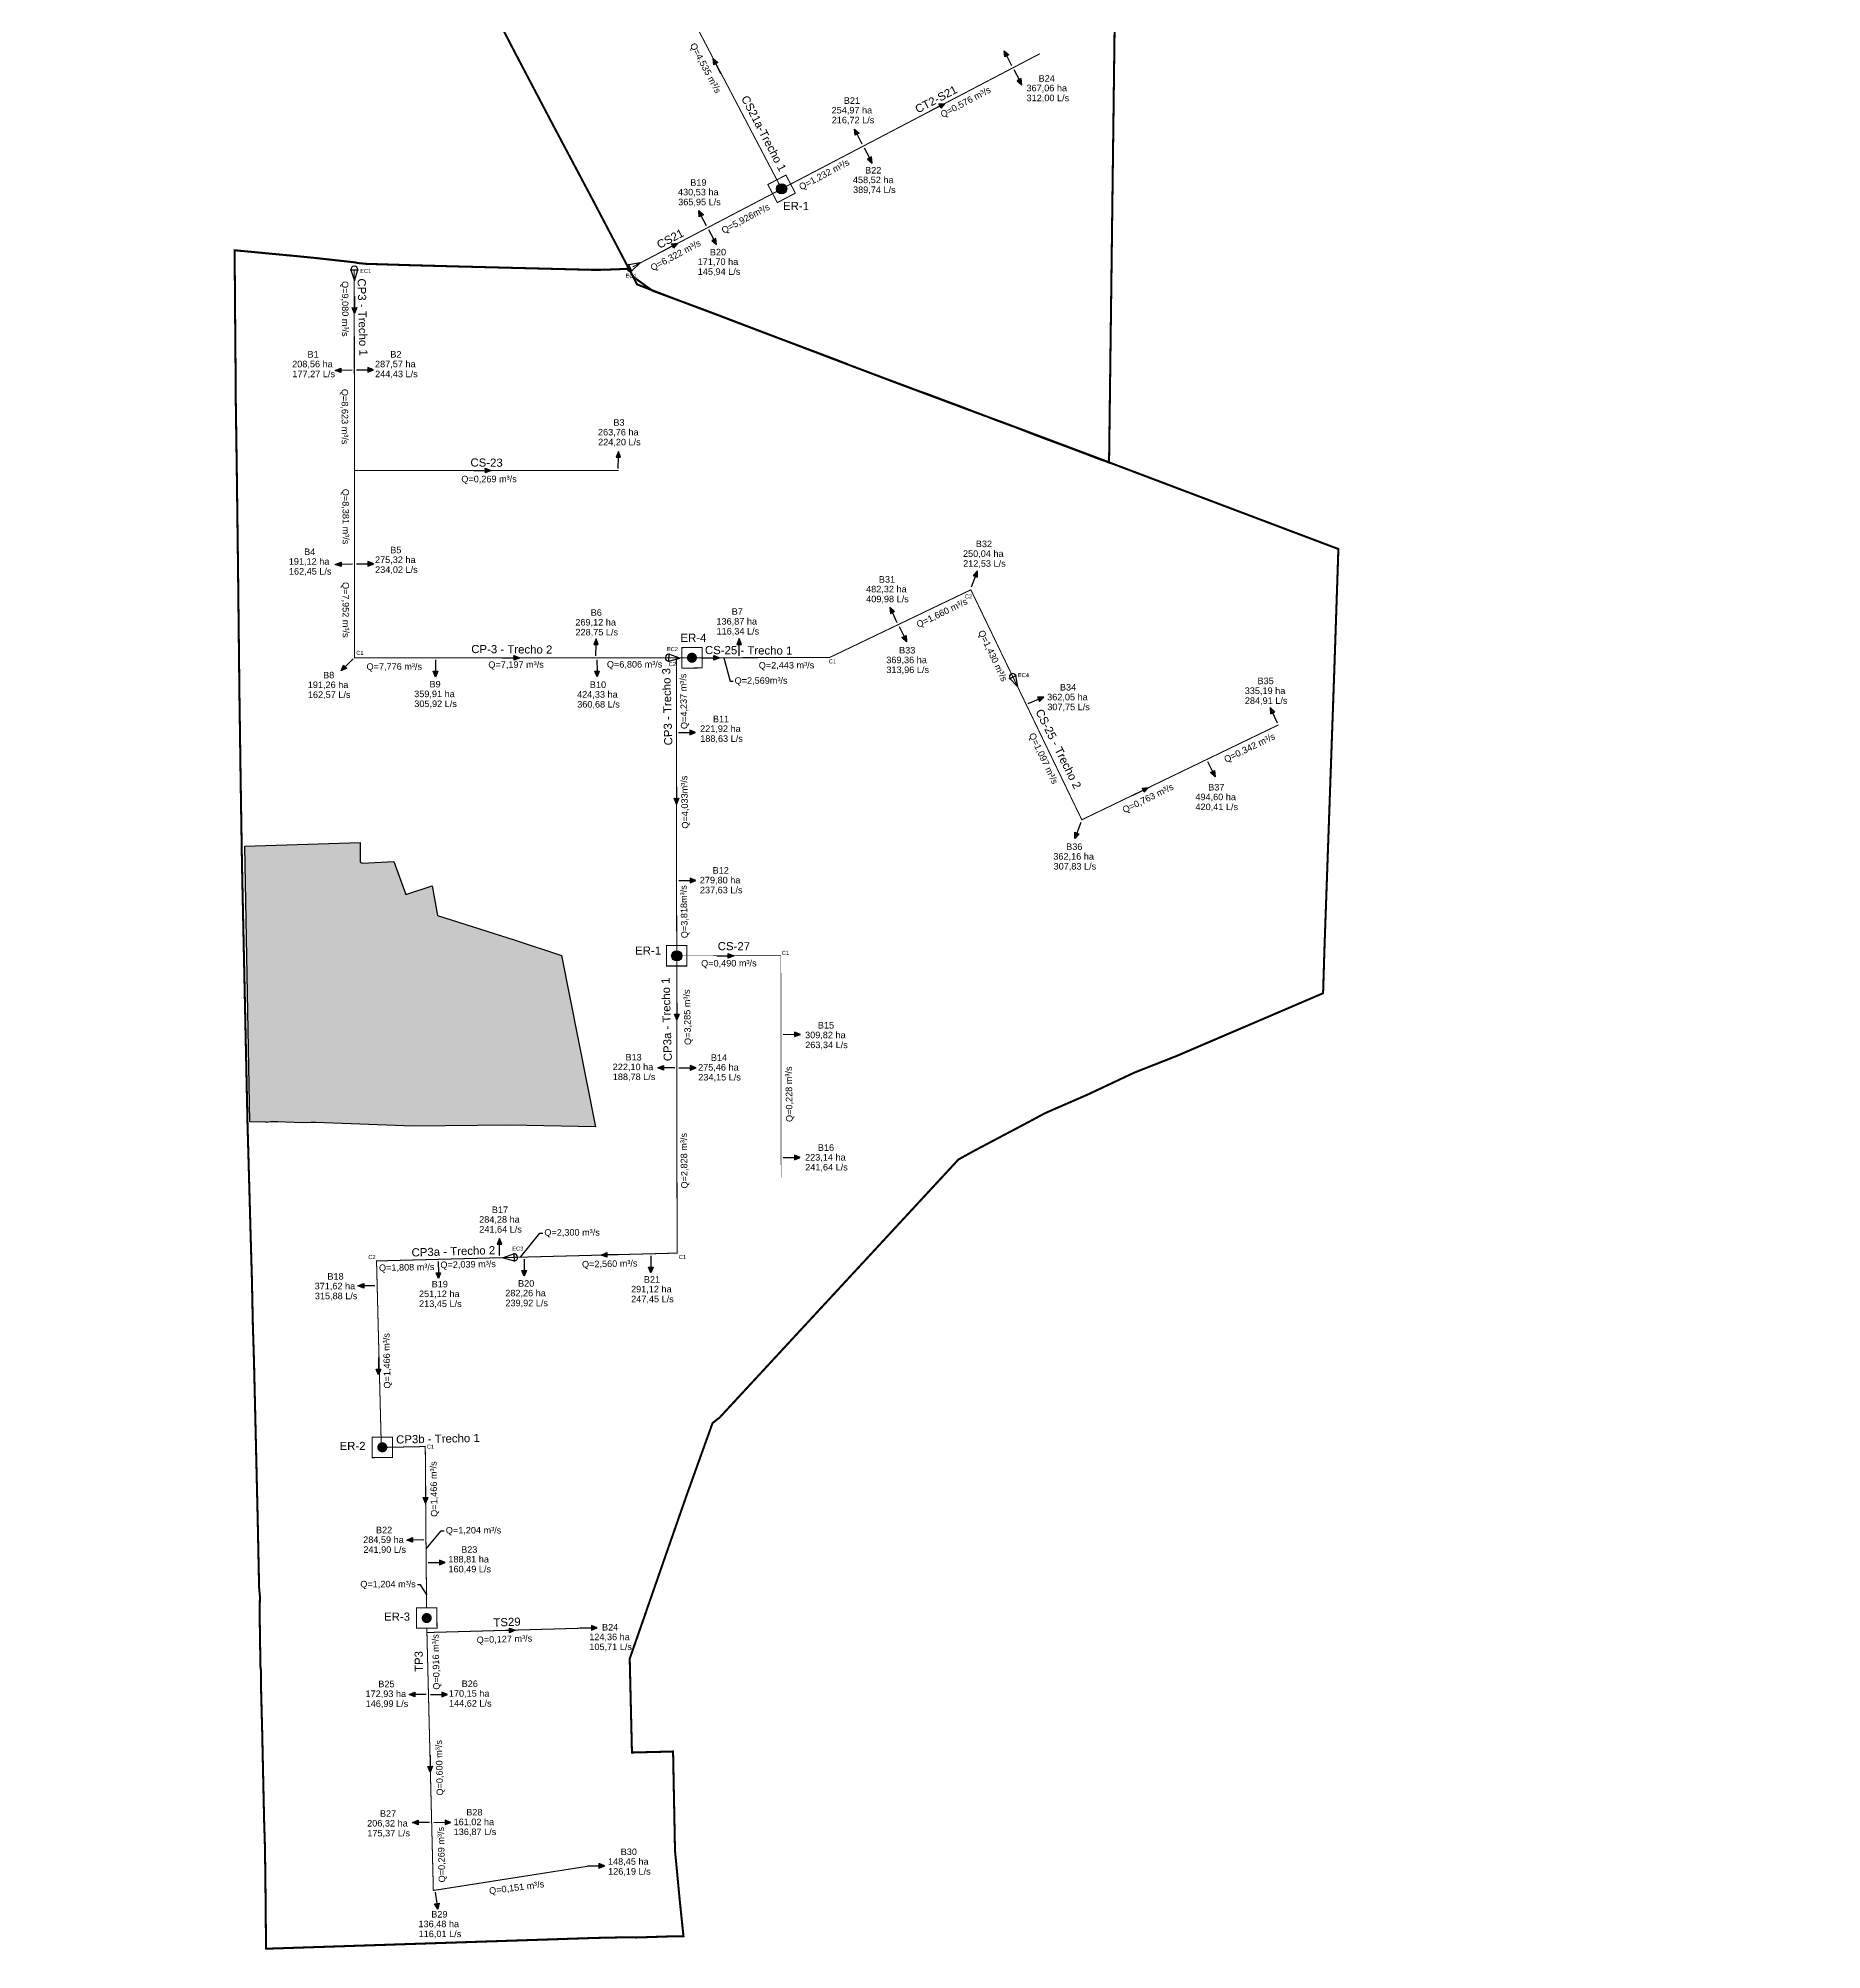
# Model space of a CAD drawing. Header units: metres. Extents: x 624929 to 646424, y 8301312 to 8337510.
# Drawn here: x 628324 to 645808, y 8301312 to 8320047 of the extents above; entities that cross this region are included whole.
import ezdxf
from ezdxf.enums import TextEntityAlignment as Align

# ---------------------------------------------------------------- set-up
doc = ezdxf.new("R2010")
doc.units = ezdxf.units.M
doc.linetypes.add('DASHED2', pattern=[0.375, 0.25, -0.125])
for name, color, linetype in [('H-ETAPA 3', 30, 'DASHED2'), ('H-ETAPA 4', 32, 'DASHED2'), ('NOVA RESERVA LEGAL PROPOSTA (5.340 ha)', 94, 'Continuous'), ('XREF-CANAIS$0$H-CANAL', 90, 'Continuous'), ('XREF-CANAIS$0$H-COMPORTAS', 1, 'Continuous'), ('XREF-CANAIS$0$H-TEXTO - VAZÃO', 3, 'Continuous'), ('XREF-CANAIS$0$H-TOMADA-DAGUA', 240, 'Continuous'), ('XREF-CANAIS$0$H-TRECHOS CANAL', 7, 'Continuous'), ('XREF-CANAIS$0$sentido', 4, 'Continuous')]:
    doc.layers.add(name, color=color, linetype=linetype)
doc.styles.add('XREF-CANAIS$0$ARIAL', font='arial.ttf', dxfattribs={"height": 80})
doc.styles.add('XREF-CANAIS$0$Standard', font='txt')
doc.dimstyles.new('XREF-CANAIS$0$Standard', dxfattribs={"dimtxt": 0.18, "dimasz": 0.18, "dimexe": 0.18, "dimexo": 0.0625, "dimgap": 0.09, "dimtad": 0, "dimtih": 1, "dimtoh": 1, "dimdec": 4, "dimzin": 0, "dimdsep": 46, "dimtxsty": 'XREF-CANAIS$0$Standard', "dimcen": 0.09, "dimadec": 0, "dimazin": 0, "dimtfac": 1, "dimtdec": 4, "dimtofl": 0, "dimtmove": 0, "dimatfit": 3, "dimfxl": 1, "dimtolj": 1, "dimtzin": 0, "dimarcsym": 0})

# ---------------------------------------------------------------- blocks, each defined once
blk = doc.blocks.new('XREF-CANAIS$0$TOMADA-DAGUA')
at = {"layer": 'XREF-CANAIS$0$H-TOMADA-DAGUA'}
blk.add_hatch(color=256, dxfattribs=at).paths.add_polyline_path([(2, 168), (25, 111), (2, 111), (-20, 111)])
for p, q in [((0, 163), (0, 163)), ((3, 0), (2, 111))]:
    blk.add_line(p, q, dxfattribs=at)
blk.add_lwpolyline([(2, 168), (25, 111), (2, 111), (-20, 111), (2, 168)], dxfattribs=at)
blk = doc.blocks.new('XREF-CANAIS$0$sentido escoamento')
at = {"layer": 'XREF-CANAIS$0$sentido'}
blk.add_hatch(color=256, dxfattribs=at).paths.add_polyline_path([(0, 0), (46, -40), (25, -50), (5, -61)])
at = {"layer": 'XREF-CANAIS$0$H-TOMADA-DAGUA'}
blk.add_line((2, -4), (2, -4), dxfattribs=at)
at = {"layer": 'XREF-CANAIS$0$sentido'}
blk.add_line((75, -150), (25, -50), dxfattribs=at)
blk.add_lwpolyline([(0, 0), (46, -40), (25, -50), (5, -61), (0, 0)], dxfattribs=at)
blk = doc.blocks.new('XREF-CANAIS$0$COMPORT')
at = {"layer": 'XREF-CANAIS$0$H-COMPORTAS'}
for p, q in [((-64, 69), (-281, 0)), ((-281, 0), (-64, -68)), ((-64, 82), (-64, -82))]:
    blk.add_line(p, q, dxfattribs=at)
blk.add_arc((-64, 0), 68.4, 270, 90, dxfattribs=at)
blk = doc.blocks.new('XREF-CANAIS$0$COMPORTA')
at = {"rotation": 224.5992067914307}
blk.add_blockref('XREF-CANAIS$0$COMPORT', (-199, -195), dxfattribs=at)

msp = doc.modelspace()

# ---------------------------------------------------------------- hatches: boundary and pattern name
at = {"layer": 'NOVA RESERVA LEGAL PROPOSTA (5.340 ha)'}
h = msp.add_hatch(color=256, dxfattribs=at)
h.dxf.hatch_style = 1
h.paths.add_polyline_path([(638384, 8328896), (638413, 8330755), (638429, 8331755), (637761, 8331813), (637761, 8331884), (637516, 8331935), (637499, 8332134), (636360, 8332191), (636378, 8332533), (637778, 8332402), (637704, 8334458), (638200, 8334896), (638398, 8334689), (638474, 8334608), (638475, 8334607), (638515, 8334586), (638522, 8335261), (638522, 8335267), (639743, 8335257), (639743, 8335261), (640734, 8335238), (640785, 8333939), (639808, 8333560), (639443, 8333196), (639292, 8332884), (638954, 8332092), (639532, 8330615), (640253, 8330268), (640227, 8328907), (639105, 8328880), (639105, 8328897), (639024, 8328897)])
h.paths.add_polyline_path([(636817, 8324417), (636529, 8324966), (636530, 8324967), (635717, 8326593), (636867, 8327185), (636583, 8327761), (636708, 8327812), (636463, 8328330), (636278, 8328734), (635932, 8328727), (635838, 8328921), (636532, 8328915), (636802, 8328918), (637372, 8328913), (637851, 8328908), (638004, 8328900), (638015, 8328900), (638384, 8328896), (638964, 8328886), (638962, 8328687), (638925, 8325451), (638592, 8325319), (637997, 8325028), (637716, 8325573), (637134, 8325275), (637414, 8324747)])
h.paths.add_polyline_path([(640365, 8326499), (638947, 8326517), (638957, 8327562), (640387, 8327465)])
h.paths.add_polyline_path([(630918, 8309418), (630747, 8309422), (630672, 8309425), (630672, 8309425), (630603, 8309425), (630557, 8309420), (630557, 8309425), (630510, 8309423), (630397, 8309425), (630349, 8312130), (631479, 8312163), (631479, 8311973), (631499, 8311963), (631809, 8311977), (631926, 8311655), (632185, 8311741), (632237, 8311450), (633000, 8311206), (633454, 8311057), (633785, 8309377), (632944, 8309395), (632000, 8309385), (631042, 8309420), (631000, 8309421)])
h.paths.add_polyline_path([(637778, 8332402), (636378, 8332533), (636405, 8336966), (638512, 8336963), (638515, 8334586), (638474, 8334608), (638200, 8334896), (637704, 8334458)])
h.paths.add_polyline_path([(635838, 8328921), (635921, 8328750), (632385, 8326947), (632433, 8326853), (631806, 8326542), (630697, 8328803), (630696, 8328803), (629820, 8328380), (630067, 8327792), (629156, 8327361), (628943, 8327773), (628609, 8328432), (629114, 8328674), (629514, 8328862), (629477, 8328952), (630651, 8328953), (634930, 8328927)])
at = {"layer": 'XREF-CANAIS$0$H-CANAL'}
for color, points in [(150, [(635561, 8318571, 1), (635661, 8318571, 1)]), (40, [(634782, 8313975, 1), (634682, 8313975, 1)]), (210, [(634633, 8311054, 1), (634533, 8311054, 1)]), (210, [(631747, 8306236, 1), (631647, 8306236, 1)]), (210, [(632182, 8304563, 1), (632082, 8304563, 1)])]:
    msp.add_hatch(color=color, dxfattribs=at).paths.add_polyline_path(points)

# ---------------------------------------------------------------- linework, layer by layer
at = {"layer": 'H-ETAPA 3', "ltscale": 10, "const_width": 20, "flags": 128}
msp.add_lwpolyline([(640395, 8325095), (643171, 8328853), (644124, 8328839), (644131, 8328852), (644144, 8328901), (644157, 8328998), (644162, 8330085), (644167, 8330940), (644168, 8331242), (644169, 8331380), (644172, 8331962), (644173, 8332182), (644175, 8332545), (644177, 8332813), (644122, 8332995), (644118, 8333007), (643956, 8333367), (644174, 8333890), (644185, 8334585), (645119, 8335648), (645786, 8336430), (642167, 8336411), (642162, 8336982), (642162, 8336982), (642035, 8336977), (641687, 8336979), (641482, 8336975), (640510, 8336972), (639193, 8336970), (639018, 8336966), (638766, 8336960), (638512, 8336963), (638384, 8328896), (637196, 8328908), (636346, 8328918), (635379, 8328924), (630712, 8328952), (630265, 8328955), (629923, 8328952), (629495, 8328952), (628612, 8328960), (628340, 8328961), (629261, 8327134), (629522, 8326640), (629831, 8326045), (629954, 8325807), (630045, 8325624), (630257, 8325197), (630339, 8325039), (630397, 8324926), (630486, 8324750), (630693, 8324338), (630788, 8324150), (630829, 8324070), (631080, 8323597), (631313, 8323149), (631559, 8322650), (631640, 8322503), (631897, 8322015), (632488, 8320884), (632516, 8320837), (632991, 8319918), (633371, 8319195), (633770, 8318443), (634112, 8317791), (634160, 8317706), (634344, 8317573), (634869, 8317379), (636111, 8316906), (636756, 8316662), (637413, 8316417), (637878, 8316245), (638821, 8315891), (638911, 8322941), (639728, 8322988), (640312, 8323020), (640327, 8323020), (640395, 8325095)], dxfattribs=at)
at = {"layer": 'H-ETAPA 4', "ltscale": 10, "const_width": 20, "flags": 128}
msp.add_lwpolyline([(641029, 8313852), (641069, 8315041), (640054, 8315424), (638821, 8315890), (638821, 8315888), (638781, 8315904), (638731, 8315921), (638474, 8316019), (638209, 8316117), (638064, 8316172), (637921, 8316228), (637776, 8316281), (637704, 8316308), (637632, 8316336), (637485, 8316391), (637338, 8316448), (637183, 8316505), (637029, 8316564), (636978, 8316580), (636926, 8316600), (636642, 8316706), (636256, 8316851), (636249, 8316856), (635946, 8316971), (635444, 8317159), (634974, 8317338), (634689, 8317445), (634528, 8317506), (634194, 8317634), (634114, 8317787), (633897, 8317779), (633827, 8317777), (633759, 8317777), (632440, 8317810), (631961, 8317823), (631536, 8317836), (631455, 8317844), (631432, 8317850), (631187, 8317877), (631043, 8317893), (630873, 8317910), (630575, 8317938), (630249, 8317969), (630253, 8317422), (630258, 8316830), (630259, 8316581), (630271, 8315747), (630282, 8314881), (630296, 8313620), (630308, 8312773), (630321, 8311953), (630375, 8309421), (630406, 8308313), (630418, 8307898), (630428, 8307423), (630439, 8307072), (630475, 8305536), (630489, 8304860), (630497, 8304777), (630494, 8304617), (630502, 8304088), (630507, 8304050), (630509, 8303835), (630519, 8303455), (630538, 8302579), (630545, 8302365), (630550, 8302059), (630557, 8301322), (633788, 8301428), (634129, 8301435), (634186, 8301432), (634520, 8301443), (634649, 8301444), (634610, 8301819), (634583, 8302106), (634566, 8302281), (634547, 8303255), (634144, 8303245), (634122, 8304164), (634455, 8305122), (634674, 8305750), (634934, 8306474), (635004, 8306529), (637345, 8309058), (637503, 8309145), (638057, 8309438), (638181, 8309505), (638206, 8309517), (638612, 8309694), (639071, 8309910), (639483, 8310072), (640919, 8310687), (640933, 8311141), (640975, 8312327)], close=True, dxfattribs=at)
at = {"layer": 'NOVA RESERVA LEGAL PROPOSTA (5.340 ha)'}
msp.add_lwpolyline([(630918, 8309418), (630747, 8309422), (630672, 8309425), (630672, 8309425), (630603, 8309425), (630557, 8309420), (630557, 8309425), (630510, 8309423), (630397, 8309425), (630349, 8312130), (631479, 8312163), (631479, 8311973), (631499, 8311963), (631809, 8311977), (631926, 8311655), (632185, 8311741), (632237, 8311450), (633000, 8311206), (633454, 8311057), (633785, 8309377), (632944, 8309395), (632000, 8309385), (631042, 8309420), (631000, 8309421)], close=True, dxfattribs=at)
at = {"layer": 'XREF-CANAIS$0$H-CANAL', "color": 150, "const_width": 10}
for points in [[(635611, 8318571), (634312, 8321048), (639076, 8323560)], [(634151, 8317806), (635611, 8318570), (635611, 8318571)]]:
    msp.add_lwpolyline(points, dxfattribs=at)
at = {"layer": 'XREF-CANAIS$0$H-CANAL', "color": 150, "const_width": 10, "elevation": 480}
msp.add_lwpolyline([(635611, 8318571), (638144, 8319896)], dxfattribs=at)
msp.add_lwpolyline([(635746, 8318529), (635653, 8318706), (635476, 8318613), (635569, 8318436)], close=True, dxfattribs=at)
at = {"layer": 'XREF-CANAIS$0$H-CANAL', "color": 210, "const_width": 10, "elevation": 477}
for points in [[(631422, 8317779), (631424, 8313975), (634579, 8313974)], [(634579, 8313975), (634586, 8308367)]]:
    msp.add_lwpolyline(points, dxfattribs=at)
at = {"layer": 'XREF-CANAIS$0$H-CANAL', "color": 20, "const_width": 10, "elevation": 477}
msp.add_lwpolyline([(631425, 8315810), (634015, 8315809)], dxfattribs=at)
at = {"layer": 'XREF-CANAIS$0$H-CANAL', "color": 40, "const_width": 10}
msp.add_lwpolyline([(634579, 8313975), (636080, 8313977), (637466, 8314641), (638554, 8312387), (640483, 8313318)], dxfattribs=at)
msp.add_lwpolyline([(634832, 8313875), (634832, 8314075), (634632, 8314074), (634632, 8313874)], close=True, dxfattribs=at)
at = {"layer": 'XREF-CANAIS$0$H-CANAL', "color": 210, "const_width": 10}
for points, elevation in [([(634683, 8310954), (634682, 8311154), (634482, 8311154), (634483, 8310954)], 477), ([(632233, 8304463), (632232, 8304663), (632032, 8304663), (632033, 8304463)], -960)]:
    msp.add_lwpolyline(points, close=True, dxfattribs=dict(at, elevation=elevation))
at = {"layer": 'XREF-CANAIS$0$H-CANAL', "color": 144, "const_width": 5, "elevation": 477}
for points in [[(634583, 8311054), (635604, 8311055)], [(635604, 8311055), (635606, 8308879)]]:
    msp.add_lwpolyline(points, dxfattribs=at)
at = {"layer": 'XREF-CANAIS$0$H-CANAL', "color": 210, "const_width": 10}
for points in [[(634586, 8308367), (634586, 8308140), (631640, 8308063), (631687, 8306235), (632118, 8306244), (632123, 8305502), (632131, 8304663)], [(632133, 8304463), (632197, 8301893), (633708, 8302130)]]:
    msp.add_lwpolyline(points, dxfattribs=at)
msp.add_lwpolyline([(631797, 8306136), (631796, 8306336), (631596, 8306335), (631597, 8306135)], close=True, dxfattribs=at)
at = {"layer": 'XREF-CANAIS$0$H-CANAL', "color": 104, "const_width": 10, "elevation": 477}
msp.add_lwpolyline([(632133, 8304421), (633675, 8304464)], dxfattribs=at)
at = {"layer": 'XREF-CANAIS$0$H-CANAL', "color": 150}
msp.add_circle((635611, 8318571, 480), 50, dxfattribs=at)
at = {"layer": 'XREF-CANAIS$0$H-CANAL', "color": 210}
msp.add_circle((634583, 8311054, 477), 50, dxfattribs=at)

# ---------------------------------------------------------------- block references
at = {"layer": 'XREF-CANAIS$0$H-COMPORTAS'}
for p, xscale, yscale, zscale, rotation in [((631423, 8317671, 477), 0.4999999999999999, 0.4999999999999999, 0.4999999999999999, 225.7542342351692), ((634224, 8317845), 0.5, 0.5, 0.5, 342.3889145458039), ((634613, 8313971, 477), 0.4999999999999999, 0.4999999999999999, 0.4999999999999999, 313.4383055095951), ((637926, 8313690), 0.4999999999999994, 0.4999999999999994, 0.4999999999999994, 252.2492747365358), ((632882, 8308094), 0.5, 0.5, 0.5, 137.7119514900137)]:
    msp.add_blockref('XREF-CANAIS$0$COMPORTA', p, dxfattribs=dict(at, xscale=xscale, yscale=yscale, zscale=zscale, rotation=rotation))
at = {"layer": 'XREF-CANAIS$0$H-TOMADA-DAGUA'}
for p, rotation in [((637866, 8319774), 26.74110646837044), ((636399, 8319006), 26.74110646837044), ((634872, 8318207), 26.74110646837044), ((631402, 8316790), 90.00681664119928), ((631403, 8314888), 90.00681664119928), ((636765, 8314283), 205.7708292702599), ((631413, 8313964), 134.5964806746277), ((632221, 8313954), 180.0068166411993), ((633804, 8313955), 180.0068166411993), ((639789, 8312961), 205.7708292702599), ((638546, 8312360), 159.5818528138351), ((634564, 8309954), 90.00681664119928), ((632248, 8308059), 180.0068166411993), ((633090, 8308081), 180.0068166411993), ((634331, 8308114), 180.0068166411993), ((631625, 8307816), 90.00681664119928), ((632104, 8305326), 90.00681664119928), ((632128, 8303812), 90.00681664119928), ((632160, 8302556), 90.00681664119928), ((632217, 8301876), 188.9480932742268)]:
    msp.add_blockref('XREF-CANAIS$0$TOMADA-DAGUA', p, dxfattribs=dict(at, rotation=rotation))
at = {"layer": 'XREF-CANAIS$0$H-TOMADA-DAGUA', "xscale": -1}
for p, rotation in [((637885, 8319738), 208.4221831081513), ((636417, 8318970), 208.4221831081513), ((634891, 8318171), 208.4221831081513), ((631443, 8316794), 270.0265450151101), ((634013, 8315829), 0.02654501511001328), ((631444, 8314892), 270.0265450151101), ((637475, 8314668), 339.6262759294849), ((636748, 8314319), 25.75719598754107), ((633794, 8313994), 0.02654501511001328), ((635197, 8313995), 0.02654501511001328), ((638028, 8313523), 292.8473698930955), ((640475, 8313336), 25.75719598754107), ((634600, 8313241), 270.0265450151101), ((634602, 8311790), 270.0265450151101), ((635627, 8310282), 270.0265450151101), ((634604, 8309954), 270.0265450151101), ((635626, 8309074), 270.0265450151101), ((632847, 8308115), 0.02654501511001328), ((632145, 8305104), 270.0265450151101), ((633636, 8304464, 477), 270.0265450151101), ((632169, 8303811), 270.0265450151101), ((632201, 8302558), 270.0265450151101), ((633709, 8302131), 270.0265450151101)]:
    msp.add_blockref('XREF-CANAIS$0$TOMADA-DAGUA', p, dxfattribs=dict(at, rotation=rotation))
at = {"layer": 'XREF-CANAIS$0$sentido'}
msp.add_blockref('XREF-CANAIS$0$sentido escoamento', (634941, 8319848), dxfattribs=at)
for p, rotation in [((637212, 8319409, 480), 270.8507479242036), ((634592, 8318037), 270.8507479242036), ((631423, 8317350, 477), 153.5054685002217), ((632763, 8315810, 477), 243.5054685002216), ((633044, 8313975, 477), 243.5054685002216), ((635004, 8313975), 243.5054685002216), ((634581, 8312541, 477), 153.5054685002217), ((639207, 8312702), 269.2254839117367), ((635143, 8311055, 477), 243.5054685002216), ((634583, 8310425, 477), 153.5054685002217), ((633841, 8308121), 64.67159126026463), ((631660, 8306946), 153.5054685002217), ((632121, 8305689), 153.5054685002217), ((633001, 8304443, 477), 243.7520434473698), ((632166, 8303053), 153.5054685002217)]:
    msp.add_blockref('XREF-CANAIS$0$sentido escoamento', p, dxfattribs=dict(at, rotation=rotation))

# ---------------------------------------------------------------- texts
at = {"layer": 'XREF-CANAIS$0$H-COMPORTAS', "color": 10, "style": 'XREF-CANAIS$0$ARIAL'}
for s, p in [('EC1', (631534, 8317766)), ('EC1', (634136, 8317719)), ('EC2', (634541, 8314060, 477)), ('EC4', (637982, 8313805)), ('EC3', (633025, 8308184))]:
    msp.add_text(s, height=40, dxfattribs=at).set_placement(p, align=Align.MIDDLE_CENTER)
at = {"layer": 'XREF-CANAIS$0$H-TEXTO - VAZÃO', "style": 'XREF-CANAIS$0$ARIAL'}
for s, rotation, p in [('Q=4,535 m³/s', 297.9794, (634866, 8319755)), ('Q=0,576 m³/s', 27.9958, (637414, 8319422)), ('Q=1,232 m³/s', 27.9958, (636028, 8318712, 480)), ('Q=5,926m³/s', 27.9958, (635257, 8318280)), ('Q=6,322 m³/s', 27.9958, (634571, 8317920)), ('Q=9,080 m³/s', 270.2189, (631333, 8317395, 954)), ('Q=8,623 m³/s', 270.2189, (631330, 8316338, 954)), ('Q=0,269 m³/s', 0.1575, (632743, 8315727)), ('Q=8,381 m³/s', 270.2189, (631339, 8315359, 1431)), ('Q=7,952 m³/s', 270.2189, (631339, 8314445, 1431)), ('Q=1,660 m³/s', 25.9215, (637182, 8314415)), ('Q=1,430 m³/s', 295.4421, (637682, 8313995)), ('Q=7,776 m³/s', 0.1575, (631814, 8313889, 477)), ('Q=7,197 m³/s', 0.1575, (633008, 8313908)), ('Q=6,806 m³/s', 0.1575, (634170, 8313911)), ('Q=4,237 m³/s', 91.3465, (634650, 8313548)), ('Q=2,443 m³/s', 0.1575, (635659, 8313902)), ('Q=1,097 m³/s', 295.4421, (638179, 8312988)), ('Q=0,342 m³/s', 25.9215, (640198, 8313093)), ('Q=4,033m³/s', 91.3465, (634660, 8312560)), ('Q=0,763 m³/s', 25.9215, (639202, 8312598)), ('Q=3,818m³/s', 91.3465, (634654, 8311486)), ('Q=0,490 m³/s', 0.1575, (635094, 8310981)), ('Q=3,285 m³/s', 91.3465, (634686, 8310452, 477)), ('Q=0,228 m³/s', 90.9383, (635683, 8309697)), ('Q=2,828 m³/s', 90.9383, (634654, 8309045)), ('Q=1,808 m³/s', 1.059, (631936, 8308001)), ('Q=2,039 m³/s', 1.059, (632538, 8308030)), ('Q=2,560 m³/s', 1.059, (633926, 8308036, 477)), ('Q=1,466 m³/s', 90.9383, (631740, 8307084)), ('Q=1,466 m³/s', 90.9383, (632201, 8305827)), ('Q=0,916 m³/s', 91.3465, (632222, 8304133)), ('Q=0,127 m³/s', 1.7738, (632894, 8304357)), ('Q=0,600 m³/s', 91.3465, (632255, 8303095)), ('Q=0,269 m³/s', 91.3465, (632275, 8302244)), ('Q=0,151 m³/s', 7.3161, (633014, 8301923))]:
    msp.add_text(s, height=64, rotation=rotation, dxfattribs=at).set_placement(p, align=Align.MIDDLE_CENTER)
for s, height, p in [('B24', 64, (638210, 8319653)), ('B21', 64, (636300, 8319436)), ('367,06 ha', 64, (638210, 8319559)), ('312,00 L/s', 64, (638221, 8319462)), ('254,97 ha', 64, (636300, 8319342)), ('216,72 L/s', 64, (636311, 8319245)), ('458,52 ha', 64, (636509, 8318659)), ('B22', 64, (636509, 8318753)), ('430,53 ha', 64, (634794, 8318539)), ('B19', 64, (634795, 8318633)), ('389,74 L/s', 64, (636520, 8318562)), ('365,95 L/s', 64, (634806, 8318442)), ('ER-1', 80, (635752, 8318403)), ('B20', 64, (634987, 8317951)), ('171,70 ha', 64, (634987, 8317857)), ('145,94 L/s', 64, (634998, 8317760)), ('208,56 ha', 64, (631012, 8316854)), ('B1', 64, (631018, 8316949)), ('287,57 ha', 64, (631824, 8316854)), ('B2', 64, (631830, 8316949)), ('177,27 L/s', 64, (631024, 8316757)), ('244,43 L/s', 64, (631835, 8316757)), ('B3', 64, (634016, 8316281)), ('263,76 ha', 64, (634010, 8316186)), ('224,20 L/s', 64, (634021, 8316089)), ('B32', 64, (637594, 8315091)), ('191,12 ha', 64, (630979, 8314919)), ('B4', 64, (630985, 8315014)), ('275,32 ha', 64, (631824, 8314936)), ('B5', 64, (631829, 8315031)), ('250,04 ha', 64, (637588, 8314996)), ('212,53 L/s', 64, (637599, 8314899)), ('162,45 L/s', 64, (630990, 8314822)), ('234,02 L/s', 64, (631835, 8314839)), ('B31', 64, (636644, 8314743)), ('482,32 ha', 64, (636638, 8314648)), ('409,98 L/s', 64, (636649, 8314551)), ('B6', 64, (633794, 8314418)), ('136,87 ha', 64, (635171, 8314332)), ('B7', 64, (635176, 8314428)), ('269,12 ha', 64, (633788, 8314323)), ('228,75 L/s', 64, (633799, 8314226)), ('ER-4', 80, (634747, 8314171)), ('116,34 L/s', 64, (635182, 8314235)), ('B33', 64, (636842, 8314049)), ('B8', 64, (631171, 8313805)), ('369,36 ha', 64, (636836, 8313954)), ('313,96 L/s', 64, (636847, 8313857)), ('191,26 ha', 64, (631165, 8313710)), ('162,57 L/s', 64, (631176, 8313613)), ('359,91 ha', 64, (632208, 8313621)), ('B9', 64, (632214, 8313716)), ('424,33 ha', 64, (633805, 8313616)), ('B10', 64, (633811, 8313711)), ('362,05 ha', 64, (638413, 8313590)), ('B34', 64, (638419, 8313686)), ('335,19 ha', 64, (640350, 8313652)), ('B35', 64, (640356, 8313748)), ('305,92 L/s', 64, (632219, 8313524)), ('360,68 L/s', 64, (633816, 8313519)), ('307,75 L/s', 64, (638424, 8313493)), ('284,91 L/s', 64, (640361, 8313555)), ('221,92 ha', 64, (635011, 8313280)), ('B11', 64, (635017, 8313375)), ('188,63 L/s', 64, (635022, 8313183)), ('B37', 64, (639872, 8312706)), ('494,60 ha', 64, (639866, 8312611)), ('420,41 L/s', 64, (639877, 8312514)), ('B36', 64, (638480, 8312123)), ('362,16 ha', 64, (638474, 8312028)), ('307,83 L/s', 64, (638486, 8311931)), ('279,80 ha', 64, (635008, 8311796)), ('B12', 64, (635014, 8311891)), ('237,63 L/s', 64, (635019, 8311699)), ('ER-1 ', 80, (634318, 8311105, 477)), ('309,82 ha', 64, (636040, 8310278)), ('B15', 64, (636046, 8310373)), ('B13', 64, (634160, 8310060)), ('B14', 64, (634997, 8310056)), ('263,34 L/s', 64, (636051, 8310181)), ('222,10 ha', 64, (634154, 8309965)), ('188,78 L/s', 64, (634165, 8309868)), ('275,46 ha', 64, (634991, 8309961)), ('234,15 L/s', 64, (635003, 8309864)), ('B16', 64, (636046, 8309174)), ('223,14 ha', 64, (636040, 8309079)), ('241,64 L/s', 64, (636051, 8308982)), ('B17', 64, (632850, 8308565)), ('284,28 ha', 64, (632845, 8308470)), ('241,64 L/s', 64, (632856, 8308373)), ('371,62 ha', 64, (631232, 8307817)), ('B18', 64, (631238, 8307912)), ('B19', 64, (632260, 8307836)), ('B20', 64, (633107, 8307843)), ('291,12 ha', 64, (634334, 8307787)), ('B21', 64, (634340, 8307882)), ('315,88 L/s', 64, (631244, 8307720)), ('251,12 ha', 64, (632255, 8307741)), ('213,45 L/s', 64, (632266, 8307644)), ('282,26 ha', 64, (633101, 8307748)), ('239,92 L/s', 64, (633112, 8307651)), ('247,45 L/s', 64, (634345, 8307690)), ('ER-2', 80, (631405, 8306250)), ('B22', 64, (631714, 8305426)), ('284,59 ha', 64, (631708, 8305331)), ('241,90 L/s', 64, (631720, 8305234)), ('B23', 64, (632549, 8305235)), ('188,81 ha', 64, (632543, 8305140)), ('160,49 L/s', 64, (632554, 8305043)), ('ER-3', 80, (631841, 8304577, -960)), ('B24', 64, (633930, 8304473)), ('124,36 ha', 64, (633924, 8304378)), ('105,71 L/s', 64, (633935, 8304281)), ('B25', 64, (631737, 8303917)), ('B26', 64, (632554, 8303919)), ('172,93 ha', 64, (631731, 8303821)), ('146,99 L/s', 64, (631742, 8303724)), ('170,15 ha', 64, (632548, 8303824)), ('144,62 L/s', 64, (632559, 8303727)), ('206,32 ha', 64, (631747, 8302552)), ('B27', 64, (631753, 8302647)), ('161,02 ha', 64, (632594, 8302565)), ('B28', 64, (632599, 8302660)), ('175,37 L/s', 64, (631759, 8302455)), ('136,87 L/s', 64, (632605, 8302468)), ('148,45 ha', 64, (634108, 8302177)), ('B30', 64, (634113, 8302272)), ('126,19 L/s', 64, (634119, 8302080)), ('B29', 64, (632256, 8301660)), ('136,48 ha', 64, (632250, 8301565)), ('116,01 L/s', 64, (632262, 8301468))]:
    msp.add_text(s, height=height, dxfattribs=at).set_placement(p, align=Align.MIDDLE_CENTER)
at = {"layer": 'XREF-CANAIS$0$H-TEXTO - VAZÃO', "char_height": 64, "style": 'XREF-CANAIS$0$ARIAL'}
for s, insert, attachment_point in [('Q=2,569m³/s', (635150, 8313743), 4), ('Q=2,300 m³/s', (633285, 8308334), 4), ('Q=1,204 m³/s', (632319, 8305415), 4), ('Q=1,204 m³/s', (632025, 8304887), 6)]:
    msp.add_mtext(s, dxfattribs=dict(at, insert=insert, attachment_point=attachment_point))
at = {"layer": 'XREF-CANAIS$0$H-TRECHOS CANAL', "color": 150, "style": 'XREF-CANAIS$0$ARIAL'}
for s, rotation, p in [('CS21a-Trecho 1', 297.4908, (635437, 8319114)), ('CT2-S21', 27.849, (637125, 8319449)), ('CS21', 27.849, (634519, 8318082))]:
    msp.add_text(s, height=80, rotation=rotation, dxfattribs=at).set_placement(p, align=Align.MIDDLE_CENTER)
at = {"layer": 'XREF-CANAIS$0$H-TRECHOS CANAL', "color": 210, "style": 'XREF-CANAIS$0$ARIAL'}
for s, rotation, p in [('CP3 - Trecho 1', 271.4001, (631503, 8317314, 477)), ('CP-3 - Trecho 2', 359.5807, (632966, 8314058, 477)), ('CP3 - Trecho 3', 91.6271, (634490, 8313495)), ('CP3a - Trecho 1', 91.6271, (634484, 8310431)), ('CP3a - Trecho 2', 1.6271, (632393, 8308158)), ('CP3b - Trecho 1', 1.0912, (632242, 8306321)), ('TP3', 90.9336, (632054, 8304137, -477))]:
    msp.add_text(s, height=80, rotation=rotation, dxfattribs=at).set_placement(p, align=Align.MIDDLE_CENTER)
at = {"layer": 'XREF-CANAIS$0$H-TRECHOS CANAL', "color": 20, "style": 'XREF-CANAIS$0$ARIAL'}
msp.add_text('CS-23', height=80, rotation=359.5807, dxfattribs=at).set_placement((632719, 8315888), align=Align.MIDDLE_CENTER)
at = {"layer": 'XREF-CANAIS$0$H-TRECHOS CANAL', "color": 10, "style": 'XREF-CANAIS$0$ARIAL'}
for s, p in [('C2', (637443, 8314576)), ('C1', (631477, 8314023)), ('C2', (634539, 8313913)), ('C1', (636108, 8313940)), ('C1', (635647, 8311083)), ('C2', (631595, 8308101)), ('C1', (634639, 8308102)), ('C1', (632169, 8306242))]:
    msp.add_text(s, height=40, dxfattribs=at).set_placement(p, align=Align.MIDDLE_CENTER)
at = {"layer": 'XREF-CANAIS$0$H-TRECHOS CANAL', "color": 40, "style": 'XREF-CANAIS$0$ARIAL'}
for s, rotation, p in [('CS-25 - Trecho 1', 359.5807, (635288, 8314048)), ('CS-25 - Trecho 2', 296.5512, (638325, 8313082))]:
    msp.add_text(s, height=80, rotation=rotation, dxfattribs=at).set_placement(p, align=Align.MIDDLE_CENTER)
at = {"layer": 'XREF-CANAIS$0$H-TRECHOS CANAL', "color": 144, "style": 'XREF-CANAIS$0$ARIAL'}
msp.add_text('CS-27', height=80, rotation=359.5807, dxfattribs=at).set_placement((635143, 8311148), align=Align.MIDDLE_CENTER)
at = {"layer": 'XREF-CANAIS$0$H-TRECHOS CANAL', "color": 104, "style": 'XREF-CANAIS$0$ARIAL'}
msp.add_text('TS29', height=80, rotation=2.2283, dxfattribs=at).set_placement((632919, 8304524), align=Align.MIDDLE_CENTER)

# ---------------------------------------------------------------- leaders
at = {"layer": 'XREF-CANAIS$0$H-TEXTO - VAZÃO', "annotation_type": 0, "has_hookline": 1}
for points, hookline_direction, text_width in [([(635045, 8313975), (635107, 8313745), (635137, 8313745)], 0, 512), ([(633050, 8308100), (633240, 8308336), (633270, 8308336)], 0, 537), ([(632125, 8305241), (632274, 8305417), (632304, 8305417)], 0, 537), ([(632138, 8304787), (632072, 8304889), (632042, 8304889)], 1, 537)]:
    msp.add_leader(points, dimstyle='XREF-CANAIS$0$Standard', override={"dimasz": 30}, dxfattribs=dict(at, hookline_direction=hookline_direction, text_width=text_width))

doc.saveas('drawing.dxf')
